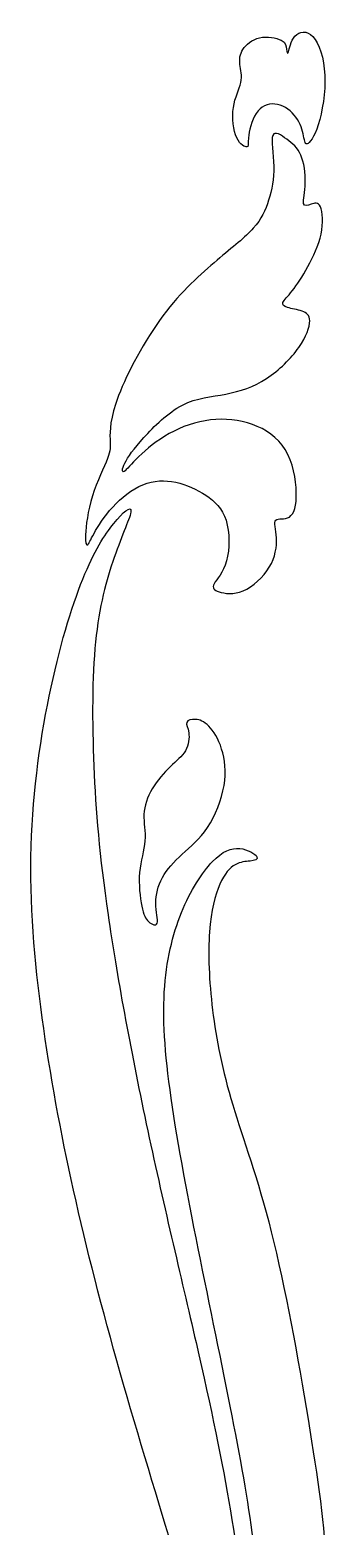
# Model space of a CAD drawing. Extents: x -9.5 to 9.2, y -1.7 to 27.8.
# Drawn here: x -9.5 to -7.93, y 5.04 to 12.93 of the extents above; entities that cross this region are included whole.
import ezdxf

# ---------------------------------------------------------------- set-up
doc = ezdxf.new("R2010")
doc.units = 0
doc.header["$MEASUREMENT"] = 0
doc.layers.add('LAYER_1', color=7, linetype='CONTINUOUS')

msp = doc.modelspace()

# ---------------------------------------------------------------- linework, layer by layer
at = {"layer": 'LAYER_1', "color": 250}
for points, knots in [([(-8.35179, 12.36457), (-8.34838, 12.39945), (-8.33552, 12.45678), (-8.31094, 12.49357), (-8.31094, 12.49357), (-8.28636, 12.53035), (-8.25004, 12.5466), (-8.2126, 12.54278), (-8.2126, 12.54278), (-8.17516, 12.53895), (-8.13657, 12.51506), (-8.11048, 12.48449), (-8.11048, 12.48449), (-8.08438, 12.45392), (-8.07077, 12.41664), (-8.06358, 12.3856), (-8.06358, 12.3856), (-8.05639, 12.35454), (-8.05564, 12.32969), (-8.04278, 12.33256), (-8.04278, 12.33256), (-8.02992, 12.33543), (-8.00495, 12.36601), (-7.98377, 12.43337), (-7.98377, 12.43337), (-7.9626, 12.50073), (-7.94519, 12.60488), (-7.94935, 12.69565), (-7.94935, 12.69565), (-7.95351, 12.78642), (-7.97924, 12.86382), (-8.01176, 12.8987), (-8.01176, 12.8987), (-8.04429, 12.93357), (-8.08363, 12.92593), (-8.1067, 12.90061), (-8.1067, 12.90061), (-8.12977, 12.87529), (-8.13657, 12.83228), (-8.14149, 12.81747), (-8.14149, 12.81747), (-8.14641, 12.80267), (-8.14944, 12.81604), (-8.15132, 12.83181), (-8.15132, 12.83181), (-8.15322, 12.84758), (-8.15397, 12.86573), (-8.17893, 12.8791), (-8.17893, 12.8791), (-8.2039, 12.89248), (-8.25307, 12.90109), (-8.29316, 12.89201), (-8.29316, 12.89201), (-8.33325, 12.88293), (-8.36427, 12.85617), (-8.38091, 12.83038), (-8.38091, 12.83038), (-8.39755, 12.80458), (-8.39982, 12.77973), (-8.39642, 12.75155), (-8.39642, 12.75155), (-8.39302, 12.72337), (-8.38393, 12.69183), (-8.3915, 12.65552), (-8.3915, 12.65552), (-8.39906, 12.61922), (-8.42328, 12.57812), (-8.43122, 12.52415), (-8.43122, 12.52415), (-8.43916, 12.47016), (-8.43084, 12.40327), (-8.41344, 12.36457), (-8.41344, 12.36457), (-8.39604, 12.32588), (-8.36956, 12.31537), (-8.35935, 12.31632), (-8.35935, 12.31632), (-8.34914, 12.31728), (-8.35519, 12.3297), (-8.35179, 12.36457)], [0, 0, 0, 0, 0.047619, 0.047619, 0.047619, 0.047619, 0.0952381, 0.0952381, 0.0952381, 0.0952381, 0.1428571, 0.1428571, 0.1428571, 0.1428571, 0.1904762, 0.1904762, 0.1904762, 0.1904762, 0.2380952, 0.2380952, 0.2380952, 0.2380952, 0.2857143, 0.2857143, 0.2857143, 0.2857143, 0.3333333, 0.3333333, 0.3333333, 0.3333333, 0.3809524, 0.3809524, 0.3809524, 0.3809524, 0.4285714, 0.4285714, 0.4285714, 0.4285714, 0.4761905, 0.4761905, 0.4761905, 0.4761905, 0.5238095, 0.5238095, 0.5238095, 0.5238095, 0.5714286, 0.5714286, 0.5714286, 0.5714286, 0.6190476, 0.6190476, 0.6190476, 0.6190476, 0.6666667, 0.6666667, 0.6666667, 0.6666667, 0.7142857, 0.7142857, 0.7142857, 0.7142857, 0.7619048, 0.7619048, 0.7619048, 0.7619048, 0.8095238, 0.8095238, 0.8095238, 0.8095238, 0.8571429, 0.8571429, 0.8571429, 0.8571429, 0.9047619, 0.9047619, 0.9047619, 0.9047619, 1, 1, 1, 1]), ([(-9.21035, 10.27061), (-9.20846, 10.31648), (-9.19787, 10.3977), (-9.17367, 10.47557), (-9.17367, 10.47557), (-9.14946, 10.55344), (-9.11163, 10.62798), (-9.09424, 10.67288), (-9.09424, 10.67288), (-9.07684, 10.71779), (-9.07987, 10.73308), (-9.081, 10.77512), (-9.081, 10.77512), (-9.08213, 10.81716), (-9.08138, 10.88596), (-9.03561, 11.00539), (-9.03561, 11.00539), (-8.98985, 11.12483), (-8.89907, 11.29491), (-8.80187, 11.42581), (-8.80187, 11.42581), (-8.70467, 11.55672), (-8.60103, 11.64844), (-8.51707, 11.71915), (-8.51707, 11.71915), (-8.4331, 11.78985), (-8.3688, 11.83955), (-8.32606, 11.88779), (-8.32606, 11.88779), (-8.28332, 11.93604), (-8.26214, 11.98287), (-8.2455, 12.0359), (-8.2455, 12.0359), (-8.22886, 12.08893), (-8.21675, 12.14817), (-8.21789, 12.2141), (-8.21789, 12.2141), (-8.21902, 12.28002), (-8.2334, 12.35265), (-8.22357, 12.37749), (-8.22357, 12.37749), (-8.21373, 12.40233), (-8.17969, 12.3794), (-8.14944, 12.35694), (-8.14944, 12.35694), (-8.11918, 12.33449), (-8.0927, 12.31251), (-8.07568, 12.27334), (-8.07568, 12.27334), (-8.05866, 12.23416), (-8.05109, 12.17779), (-8.0526, 12.1281), (-8.0526, 12.1281), (-8.05412, 12.07842), (-8.06471, 12.03542), (-8.06131, 12.01774), (-8.06131, 12.01774), (-8.0579, 12.00007), (-8.0405, 12.00771), (-8.02197, 12.0144), (-8.02197, 12.0144), (-8.00344, 12.02109), (-7.98377, 12.02682), (-7.97205, 12.00055), (-7.97205, 12.00055), (-7.96032, 11.97427), (-7.95654, 11.91598), (-7.96902, 11.85674), (-7.96902, 11.85674), (-7.9815, 11.7975), (-8.01025, 11.7373), (-8.03899, 11.68523), (-8.03899, 11.68523), (-8.06773, 11.63316), (-8.09649, 11.5892), (-8.12069, 11.55815), (-8.12069, 11.55815), (-8.14489, 11.5271), (-8.16457, 11.50894), (-8.16986, 11.49604), (-8.16986, 11.49604), (-8.17515, 11.48314), (-8.16607, 11.4755), (-8.14565, 11.46929), (-8.14565, 11.46929), (-8.12523, 11.46308), (-8.09345, 11.4583), (-8.06925, 11.45018), (-8.06925, 11.45018), (-8.04504, 11.44206), (-8.0284, 11.43059), (-8.02878, 11.39906), (-8.02878, 11.39906), (-8.02916, 11.36753), (-8.04656, 11.31593), (-8.08665, 11.2586), (-8.08665, 11.2586), (-8.12674, 11.20128), (-8.18952, 11.1382), (-8.25685, 11.09474), (-8.25685, 11.09474), (-8.32417, 11.05126), (-8.39604, 11.02737), (-8.47092, 11.01304), (-8.47092, 11.01304), (-8.54581, 10.99871), (-8.62373, 10.99393), (-8.69975, 10.95476), (-8.69975, 10.95476), (-8.77577, 10.91558), (-8.84991, 10.842), (-8.90286, 10.78324), (-8.90286, 10.78324), (-8.95581, 10.72448), (-8.98758, 10.68052), (-9.00346, 10.64899), (-9.00346, 10.64899), (-9.01935, 10.61747), (-9.01935, 10.59835), (-9.00687, 10.60504), (-9.00687, 10.60504), (-8.99439, 10.61173), (-8.96942, 10.64422), (-8.92933, 10.68339), (-8.92933, 10.68339), (-8.88924, 10.72256), (-8.83402, 10.76844), (-8.76859, 10.80474), (-8.76859, 10.80474), (-8.70315, 10.84105), (-8.62751, 10.86781), (-8.55186, 10.87688), (-8.55186, 10.87688), (-8.47622, 10.88596), (-8.40058, 10.87736), (-8.33098, 10.85252), (-8.33098, 10.85252), (-8.26139, 10.82767), (-8.19785, 10.78658), (-8.15776, 10.72018), (-8.15776, 10.72018), (-8.11766, 10.65377), (-8.10102, 10.56204), (-8.09951, 10.49373), (-8.09951, 10.49373), (-8.09799, 10.42541), (-8.11161, 10.3805), (-8.13619, 10.36426), (-8.13619, 10.36426), (-8.16078, 10.34801), (-8.19634, 10.36043), (-8.20768, 10.34849), (-8.20768, 10.34849), (-8.21903, 10.33655), (-8.20617, 10.30024), (-8.2039, 10.25438), (-8.2039, 10.25438), (-8.20163, 10.20851), (-8.20995, 10.15309), (-8.24172, 10.10006), (-8.24172, 10.10006), (-8.27349, 10.04703), (-8.32871, 9.99639), (-8.37977, 9.97489), (-8.37977, 9.97489), (-8.43083, 9.9534), (-8.47773, 9.96104), (-8.5061, 9.97011), (-8.5061, 9.97011), (-8.53446, 9.97919), (-8.5443, 9.98971), (-8.53182, 10.01263), (-8.53182, 10.01263), (-8.51934, 10.03556), (-8.48454, 10.07092), (-8.46714, 10.13303), (-8.46714, 10.13303), (-8.44974, 10.19513), (-8.44974, 10.284), (-8.46941, 10.34706), (-8.46941, 10.34706), (-8.48908, 10.41012), (-8.52842, 10.44739), (-8.57569, 10.47892), (-8.57569, 10.47892), (-8.62297, 10.51044), (-8.67819, 10.53625), (-8.73493, 10.54819), (-8.73493, 10.54819), (-8.79166, 10.56013), (-8.84991, 10.55822), (-8.9074, 10.53481), (-8.9074, 10.53481), (-8.96488, 10.51141), (-9.02162, 10.46649), (-9.06662, 10.41729), (-9.06662, 10.41729), (-9.11163, 10.36808), (-9.14492, 10.31457), (-9.16496, 10.27826), (-9.16496, 10.27826), (-9.18501, 10.24195), (-9.19182, 10.22284), (-9.19862, 10.21855), (-9.19862, 10.21855), (-9.20543, 10.21424), (-9.21224, 10.22475), (-9.21035, 10.27061)], [0, 0, 0, 0, 0.0188679, 0.0188679, 0.0188679, 0.0188679, 0.0377358, 0.0377358, 0.0377358, 0.0377358, 0.0566038, 0.0566038, 0.0566038, 0.0566038, 0.0754717, 0.0754717, 0.0754717, 0.0754717, 0.0943396, 0.0943396, 0.0943396, 0.0943396, 0.1132075, 0.1132075, 0.1132075, 0.1132075, 0.1320755, 0.1320755, 0.1320755, 0.1320755, 0.1509434, 0.1509434, 0.1509434, 0.1509434, 0.1698113, 0.1698113, 0.1698113, 0.1698113, 0.1886792, 0.1886792, 0.1886792, 0.1886792, 0.2075472, 0.2075472, 0.2075472, 0.2075472, 0.2264151, 0.2264151, 0.2264151, 0.2264151, 0.245283, 0.245283, 0.245283, 0.245283, 0.2641509, 0.2641509, 0.2641509, 0.2641509, 0.2830189, 0.2830189, 0.2830189, 0.2830189, 0.3018868, 0.3018868, 0.3018868, 0.3018868, 0.3207547, 0.3207547, 0.3207547, 0.3207547, 0.3396226, 0.3396226, 0.3396226, 0.3396226, 0.3584906, 0.3584906, 0.3584906, 0.3584906, 0.3773585, 0.3773585, 0.3773585, 0.3773585, 0.3962264, 0.3962264, 0.3962264, 0.3962264, 0.4150943, 0.4150943, 0.4150943, 0.4150943, 0.4339623, 0.4339623, 0.4339623, 0.4339623, 0.4528302, 0.4528302, 0.4528302, 0.4528302, 0.4716981, 0.4716981, 0.4716981, 0.4716981, 0.490566, 0.490566, 0.490566, 0.490566, 0.509434, 0.509434, 0.509434, 0.509434, 0.5283019, 0.5283019, 0.5283019, 0.5283019, 0.5471698, 0.5471698, 0.5471698, 0.5471698, 0.5660377, 0.5660377, 0.5660377, 0.5660377, 0.5849057, 0.5849057, 0.5849057, 0.5849057, 0.6037736, 0.6037736, 0.6037736, 0.6037736, 0.6226415, 0.6226415, 0.6226415, 0.6226415, 0.6415094, 0.6415094, 0.6415094, 0.6415094, 0.6603774, 0.6603774, 0.6603774, 0.6603774, 0.6792453, 0.6792453, 0.6792453, 0.6792453, 0.6981132, 0.6981132, 0.6981132, 0.6981132, 0.7169811, 0.7169811, 0.7169811, 0.7169811, 0.7358491, 0.7358491, 0.7358491, 0.7358491, 0.754717, 0.754717, 0.754717, 0.754717, 0.7735849, 0.7735849, 0.7735849, 0.7735849, 0.7924528, 0.7924528, 0.7924528, 0.7924528, 0.8113208, 0.8113208, 0.8113208, 0.8113208, 0.8301887, 0.8301887, 0.8301887, 0.8301887, 0.8490566, 0.8490566, 0.8490566, 0.8490566, 0.8679245, 0.8679245, 0.8679245, 0.8679245, 0.8867925, 0.8867925, 0.8867925, 0.8867925, 0.9056604, 0.9056604, 0.9056604, 0.9056604, 0.9245283, 0.9245283, 0.9245283, 0.9245283, 0.9433962, 0.9433962, 0.9433962, 0.9433962, 0.9622642, 0.9622642, 0.9622642, 0.9622642, 1, 1, 1, 1]), ([(-8.78713, 2.23777), (-8.78637, 2.16849), (-8.73947, 2.19525), (-8.66988, 2.27121), (-8.66988, 2.27121), (-8.60028, 2.34717), (-8.50799, 2.47234), (-8.41798, 2.62331), (-8.41798, 2.62331), (-8.32796, 2.77428), (-8.24021, 2.95106), (-8.16571, 3.22193), (-8.16571, 3.22193), (-8.0912, 3.49282), (-8.02992, 3.85782), (-7.99021, 4.133), (-7.99021, 4.133), (-7.95049, 4.40818), (-7.93234, 4.59355), (-7.94103, 4.81379), (-7.94103, 4.81379), (-7.94973, 5.03403), (-7.98529, 5.28915), (-8.03748, 5.60685), (-8.03748, 5.60685), (-8.08968, 5.92456), (-8.15852, 6.30485), (-8.23114, 6.59436), (-8.23114, 6.59436), (-8.30375, 6.88387), (-8.38016, 7.08262), (-8.43462, 7.26416), (-8.43462, 7.26416), (-8.48908, 7.44571), (-8.52161, 7.61005), (-8.54052, 7.76437), (-8.54052, 7.76437), (-8.55943, 7.91868), (-8.56473, 8.06296), (-8.55679, 8.17618), (-8.55679, 8.17618), (-8.54885, 8.28941), (-8.52767, 8.37158), (-8.50271, 8.42795), (-8.50271, 8.42795), (-8.47774, 8.48432), (-8.44899, 8.5149), (-8.42138, 8.53067), (-8.42138, 8.53067), (-8.39377, 8.54643), (-8.3673, 8.54739), (-8.34347, 8.55026), (-8.34347, 8.55026), (-8.31964, 8.55313), (-8.29846, 8.5579), (-8.30716, 8.57271), (-8.30716, 8.57271), (-8.31586, 8.58752), (-8.35443, 8.61236), (-8.39755, 8.61619), (-8.39755, 8.61619), (-8.44067, 8.62001), (-8.48833, 8.60281), (-8.54242, 8.54644), (-8.54242, 8.54644), (-8.5965, 8.49007), (-8.65702, 8.39452), (-8.70429, 8.27795), (-8.70429, 8.27795), (-8.75157, 8.16138), (-8.78562, 8.02378), (-8.79507, 7.85896), (-8.79507, 7.85896), (-8.80452, 7.69414), (-8.78939, 7.50207), (-8.75195, 7.25269), (-8.75195, 7.25269), (-8.7145, 7.00331), (-8.65474, 6.69659), (-8.5931, 6.3918), (-8.5931, 6.3918), (-8.53144, 6.08699), (-8.4679, 5.7841), (-8.41874, 5.52612), (-8.41874, 5.52612), (-8.36957, 5.26813), (-8.33477, 5.05505), (-8.3117, 4.8587), (-8.3117, 4.8587), (-8.28862, 4.66235), (-8.27728, 4.48271), (-8.27312, 4.26534), (-8.27312, 4.26534), (-8.26896, 4.04797), (-8.27199, 3.79284), (-8.28068, 3.59745), (-8.28068, 3.59745), (-8.28938, 3.40205), (-8.30376, 3.26636), (-8.32153, 3.16651), (-8.32153, 3.16651), (-8.3393, 3.06666), (-8.36049, 3.00264), (-8.37448, 2.97207), (-8.37448, 2.97207), (-8.38848, 2.94149), (-8.39529, 2.94436), (-8.39642, 2.96395), (-8.39642, 2.96395), (-8.39755, 2.98353), (-8.39301, 3.01985), (-8.38507, 3.08004), (-8.38507, 3.08004), (-8.37712, 3.14024), (-8.36578, 3.22432), (-8.35443, 3.33898), (-8.35443, 3.33898), (-8.34309, 3.45364), (-8.33174, 3.59888), (-8.33136, 3.77803), (-8.33136, 3.77803), (-8.33098, 3.95719), (-8.34158, 4.17026), (-8.35973, 4.39672), (-8.35973, 4.39672), (-8.37788, 4.62317), (-8.40361, 4.86301), (-8.44634, 5.12338), (-8.44634, 5.12338), (-8.48908, 5.38375), (-8.54884, 5.66467), (-8.62789, 6.01007), (-8.62789, 6.01007), (-8.70694, 6.35548), (-8.80528, 6.7654), (-8.89, 7.16479), (-8.89, 7.16479), (-8.97472, 7.56419), (-9.04583, 7.95308), (-9.09121, 8.26601), (-9.09121, 8.26601), (-9.1366, 8.57893), (-9.15628, 8.8159), (-9.16611, 9.05094), (-9.16611, 9.05094), (-9.17595, 9.28599), (-9.17595, 9.51913), (-9.15703, 9.70593), (-9.15703, 9.70593), (-9.13812, 9.89273), (-9.1003, 10.03319), (-9.05869, 10.15167), (-9.05869, 10.15167), (-9.01709, 10.27015), (-8.9717, 10.36666), (-8.97057, 10.39676), (-8.97057, 10.39676), (-8.96943, 10.42686), (-9.01255, 10.39055), (-9.06134, 10.33036), (-9.06134, 10.33036), (-9.11013, 10.27016), (-9.16459, 10.18607), (-9.22435, 10.03702), (-9.22435, 10.03702), (-9.28411, 9.88796), (-9.34917, 9.67393), (-9.40136, 9.41977), (-9.40136, 9.41977), (-9.45355, 9.1656), (-9.4929, 8.87131), (-9.49781, 8.57224), (-9.49781, 8.57224), (-9.50273, 8.27317), (-9.47322, 7.96932), (-9.43011, 7.66738), (-9.43011, 7.66738), (-9.38699, 7.36545), (-9.33025, 7.06541), (-9.25991, 6.75536), (-9.25991, 6.75536), (-9.18956, 6.4453), (-9.10559, 6.12521), (-9.00915, 5.7884), (-9.00915, 5.7884), (-8.9127, 5.45159), (-8.80377, 5.09805), (-8.72396, 4.83195), (-8.72396, 4.83195), (-8.64416, 4.56584), (-8.59347, 4.38716), (-8.5549, 4.21947), (-8.5549, 4.21947), (-8.51632, 4.05178), (-8.48984, 3.89508), (-8.47396, 3.75367), (-8.47396, 3.75367), (-8.45807, 3.61225), (-8.45277, 3.48612), (-8.45314, 3.36956), (-8.45314, 3.36956), (-8.45353, 3.25299), (-8.45958, 3.14596), (-8.47055, 3.05376), (-8.47055, 3.05376), (-8.48152, 2.96156), (-8.49741, 2.88416), (-8.51216, 2.834), (-8.51216, 2.834), (-8.5269, 2.78384), (-8.54052, 2.76091), (-8.54809, 2.75566), (-8.54809, 2.75566), (-8.55565, 2.7504), (-8.55716, 2.76282), (-8.55301, 2.79626), (-8.55301, 2.79626), (-8.54884, 2.8297), (-8.539, 2.88417), (-8.52728, 2.95678), (-8.52728, 2.95678), (-8.51556, 3.0294), (-8.50194, 3.12018), (-8.50686, 3.2401), (-8.50686, 3.2401), (-8.51178, 3.36001), (-8.53523, 3.50907), (-8.56964, 3.607), (-8.56964, 3.607), (-8.60406, 3.70494), (-8.64945, 3.75176), (-8.69332, 3.77373), (-8.69332, 3.77373), (-8.73719, 3.79571), (-8.77956, 3.79284), (-8.79847, 3.77517), (-8.79847, 3.77517), (-8.81738, 3.75749), (-8.81284, 3.725), (-8.81321, 3.70685), (-8.81321, 3.70685), (-8.8136, 3.68869), (-8.8189, 3.68486), (-8.83553, 3.68439), (-8.83553, 3.68439), (-8.85217, 3.68391), (-8.88017, 3.68679), (-8.91572, 3.66959), (-8.91572, 3.66959), (-8.95127, 3.65239), (-8.99439, 3.61512), (-9.01633, 3.55875), (-9.01633, 3.55875), (-9.03826, 3.50237), (-9.03902, 3.42688), (-9.03335, 3.37147), (-9.03335, 3.37147), (-9.02768, 3.31605), (-9.01557, 3.28069), (-9.00612, 3.26923), (-9.00612, 3.26923), (-8.99667, 3.25776), (-8.98985, 3.27019), (-8.98531, 3.28452), (-8.98531, 3.28452), (-8.98078, 3.29885), (-8.97851, 3.3151), (-8.97095, 3.3323), (-8.97095, 3.3323), (-8.96338, 3.3495), (-8.95052, 3.36765), (-8.92896, 3.37719), (-8.92896, 3.37719), (-8.90741, 3.38675), (-8.87714, 3.38771), (-8.84424, 3.37242), (-8.84424, 3.37242), (-8.81133, 3.35713), (-8.77578, 3.3256), (-8.74665, 3.28261), (-8.74665, 3.28261), (-8.71753, 3.23961), (-8.69484, 3.18513), (-8.68047, 3.12112), (-8.68047, 3.12112), (-8.66609, 3.0571), (-8.66004, 2.98353), (-8.6642, 2.90136), (-8.6642, 2.90136), (-8.66836, 2.81919), (-8.68273, 2.72841), (-8.71261, 2.60038), (-8.71261, 2.60038), (-8.7425, 2.47234), (-8.78788, 2.30704), (-8.78713, 2.23777)], [0, 0, 0, 0, 0.0133333, 0.0133333, 0.0133333, 0.0133333, 0.0266667, 0.0266667, 0.0266667, 0.0266667, 0.04, 0.04, 0.04, 0.04, 0.0533333, 0.0533333, 0.0533333, 0.0533333, 0.0666667, 0.0666667, 0.0666667, 0.0666667, 0.08, 0.08, 0.08, 0.08, 0.0933333, 0.0933333, 0.0933333, 0.0933333, 0.1066667, 0.1066667, 0.1066667, 0.1066667, 0.12, 0.12, 0.12, 0.12, 0.1333333, 0.1333333, 0.1333333, 0.1333333, 0.1466667, 0.1466667, 0.1466667, 0.1466667, 0.16, 0.16, 0.16, 0.16, 0.1733333, 0.1733333, 0.1733333, 0.1733333, 0.1866667, 0.1866667, 0.1866667, 0.1866667, 0.2, 0.2, 0.2, 0.2, 0.2133333, 0.2133333, 0.2133333, 0.2133333, 0.2266667, 0.2266667, 0.2266667, 0.2266667, 0.24, 0.24, 0.24, 0.24, 0.2533333, 0.2533333, 0.2533333, 0.2533333, 0.2666667, 0.2666667, 0.2666667, 0.2666667, 0.28, 0.28, 0.28, 0.28, 0.2933333, 0.2933333, 0.2933333, 0.2933333, 0.3066667, 0.3066667, 0.3066667, 0.3066667, 0.32, 0.32, 0.32, 0.32, 0.3333333, 0.3333333, 0.3333333, 0.3333333, 0.3466667, 0.3466667, 0.3466667, 0.3466667, 0.36, 0.36, 0.36, 0.36, 0.3733333, 0.3733333, 0.3733333, 0.3733333, 0.3866667, 0.3866667, 0.3866667, 0.3866667, 0.4, 0.4, 0.4, 0.4, 0.4133333, 0.4133333, 0.4133333, 0.4133333, 0.4266667, 0.4266667, 0.4266667, 0.4266667, 0.44, 0.44, 0.44, 0.44, 0.4533333, 0.4533333, 0.4533333, 0.4533333, 0.4666667, 0.4666667, 0.4666667, 0.4666667, 0.48, 0.48, 0.48, 0.48, 0.4933333, 0.4933333, 0.4933333, 0.4933333, 0.5066667, 0.5066667, 0.5066667, 0.5066667, 0.52, 0.52, 0.52, 0.52, 0.5333333, 0.5333333, 0.5333333, 0.5333333, 0.5466667, 0.5466667, 0.5466667, 0.5466667, 0.56, 0.56, 0.56, 0.56, 0.5733333, 0.5733333, 0.5733333, 0.5733333, 0.5866667, 0.5866667, 0.5866667, 0.5866667, 0.6, 0.6, 0.6, 0.6, 0.6133333, 0.6133333, 0.6133333, 0.6133333, 0.6266667, 0.6266667, 0.6266667, 0.6266667, 0.64, 0.64, 0.64, 0.64, 0.6533333, 0.6533333, 0.6533333, 0.6533333, 0.6666667, 0.6666667, 0.6666667, 0.6666667, 0.68, 0.68, 0.68, 0.68, 0.6933333, 0.6933333, 0.6933333, 0.6933333, 0.7066667, 0.7066667, 0.7066667, 0.7066667, 0.72, 0.72, 0.72, 0.72, 0.7333333, 0.7333333, 0.7333333, 0.7333333, 0.7466667, 0.7466667, 0.7466667, 0.7466667, 0.76, 0.76, 0.76, 0.76, 0.7733333, 0.7733333, 0.7733333, 0.7733333, 0.7866667, 0.7866667, 0.7866667, 0.7866667, 0.8, 0.8, 0.8, 0.8, 0.8133333, 0.8133333, 0.8133333, 0.8133333, 0.8266667, 0.8266667, 0.8266667, 0.8266667, 0.84, 0.84, 0.84, 0.84, 0.8533333, 0.8533333, 0.8533333, 0.8533333, 0.8666667, 0.8666667, 0.8666667, 0.8666667, 0.88, 0.88, 0.88, 0.88, 0.8933333, 0.8933333, 0.8933333, 0.8933333, 0.9066667, 0.9066667, 0.9066667, 0.9066667, 0.92, 0.92, 0.92, 0.92, 0.9333333, 0.9333333, 0.9333333, 0.9333333, 0.9466667, 0.9466667, 0.9466667, 0.9466667, 0.96, 0.96, 0.96, 0.96, 0.9733333, 0.9733333, 0.9733333, 0.9733333, 1, 1, 1, 1]), ([(-8.91364, 8.31211), (-8.92293, 8.35768), (-8.93061, 8.42747), (-8.92503, 8.48973), (-8.92503, 8.48973), (-8.91944, 8.552), (-8.9006, 8.60675), (-8.89683, 8.65649), (-8.89683, 8.65649), (-8.89306, 8.70623), (-8.90436, 8.75099), (-8.90211, 8.79623), (-8.90211, 8.79623), (-8.89985, 8.84146), (-8.88403, 8.8872), (-8.85811, 8.9307), (-8.85811, 8.9307), (-8.83218, 8.9742), (-8.79614, 9.01547), (-8.76333, 9.04729), (-8.76333, 9.04729), (-8.7305, 9.07912), (-8.70088, 9.1015), (-8.68383, 9.13158), (-8.68383, 9.13158), (-8.66678, 9.16166), (-8.66229, 9.19946), (-8.6659, 9.22659), (-8.6659, 9.22659), (-8.66951, 9.25373), (-8.68124, 9.27022), (-8.67685, 9.28144), (-8.67685, 9.28144), (-8.67247, 9.29265), (-8.65198, 9.29859), (-8.63021, 9.29728), (-8.63021, 9.29728), (-8.60845, 9.29598), (-8.58539, 9.28743), (-8.5608, 9.26203), (-8.5608, 9.26203), (-8.5362, 9.23663), (-8.51006, 9.19435), (-8.49291, 9.14083), (-8.49291, 9.14083), (-8.47576, 9.08732), (-8.4676, 9.02255), (-8.48011, 8.948), (-8.48011, 8.948), (-8.49263, 8.87344), (-8.52582, 8.78907), (-8.56718, 8.72706), (-8.56718, 8.72706), (-8.60855, 8.66505), (-8.65809, 8.62537), (-8.7012, 8.58559), (-8.7012, 8.58559), (-8.74431, 8.54581), (-8.781, 8.50594), (-8.80492, 8.46273), (-8.80492, 8.46273), (-8.82884, 8.41954), (-8.83999, 8.37301), (-8.83964, 8.32803), (-8.83964, 8.32803), (-8.83929, 8.28304), (-8.82742, 8.23958), (-8.83266, 8.22248), (-8.83266, 8.22248), (-8.8379, 8.20537), (-8.86024, 8.21461), (-8.87685, 8.22989), (-8.87685, 8.22989), (-8.89346, 8.24519), (-8.90436, 8.26654), (-8.91364, 8.31211)], [0, 0, 0, 0, 0.05, 0.05, 0.05, 0.05, 0.1, 0.1, 0.1, 0.1, 0.15, 0.15, 0.15, 0.15, 0.2, 0.2, 0.2, 0.2, 0.25, 0.25, 0.25, 0.25, 0.3, 0.3, 0.3, 0.3, 0.35, 0.35, 0.35, 0.35, 0.4, 0.4, 0.4, 0.4, 0.45, 0.45, 0.45, 0.45, 0.5, 0.5, 0.5, 0.5, 0.55, 0.55, 0.55, 0.55, 0.6, 0.6, 0.6, 0.6, 0.65, 0.65, 0.65, 0.65, 0.7, 0.7, 0.7, 0.7, 0.75, 0.75, 0.75, 0.75, 0.8, 0.8, 0.8, 0.8, 0.85, 0.85, 0.85, 0.85, 0.9, 0.9, 0.9, 0.9, 1, 1, 1, 1])]:
    msp.add_open_spline(points, degree=3, knots=knots, dxfattribs=at)

doc.saveas('drawing.dxf')
